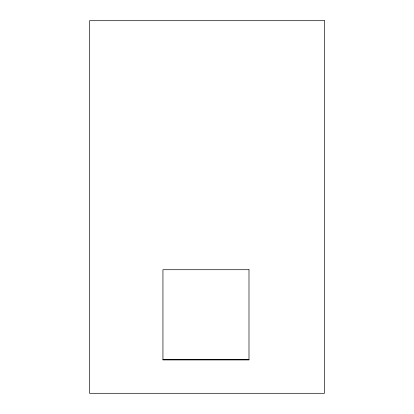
<?xml version="1.0" encoding="UTF-8"?>
<svg xmlns="http://www.w3.org/2000/svg" width="414" height="414" viewBox="0 0 414 414"><rect width="100%" height="100%" fill="white"/><g stroke="black" fill="none" stroke-linecap="round" stroke-linejoin="round"><path stroke-width="0.62" d="M162.94 359.683L248.995 359.683M324.472 20.7L89.527 20.7L89.527 393.3L324.472 393.3L324.472 20.7M248.995 269.716L162.94 269.716L162.94 359.921L248.995 359.921L248.995 269.716"/></g></svg>
